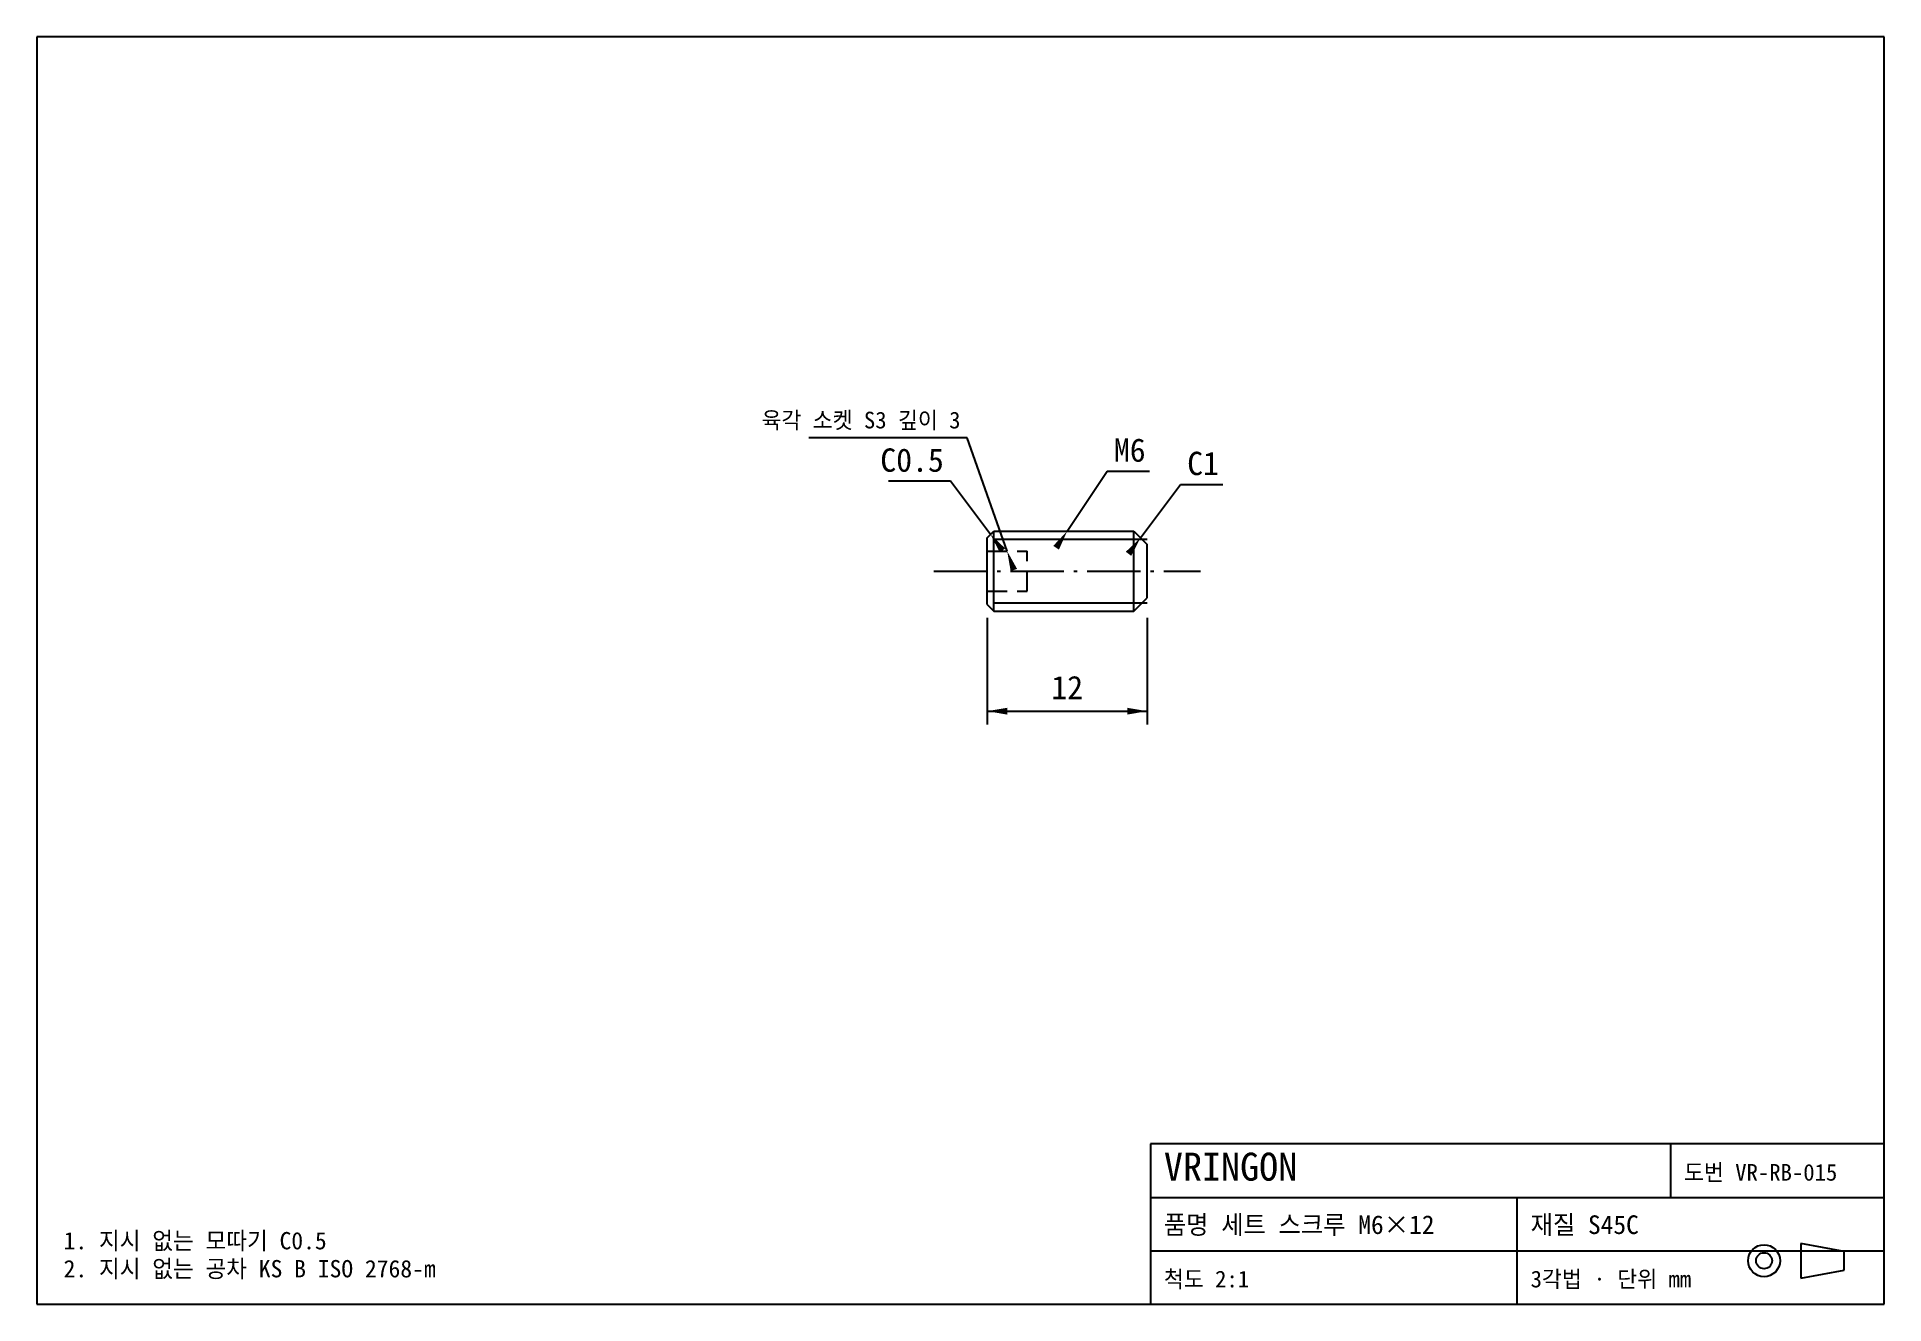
# Model space of a CAD drawing. Header units: millimetres. Extents: x 10 to 287, y 10 to 200.
import ezdxf
from ezdxf.enums import TextEntityAlignment as Align

# ---------------------------------------------------------------- set-up
doc = ezdxf.new("R2010")
doc.units = ezdxf.units.MM
doc.linetypes.add('CENTER', pattern=[11.5, 8, -1.5, 0.5, -1.5])
doc.linetypes.add('DASHED', pattern=[4.5, 3, -1.5])
for name, color, linetype in [('CENTER', 1, 'CENTER'), ('DIM', 3, 'CONTINUOUS'), ('FRAME', 7, 'CONTINUOUS'), ('HIDDEN', 8, 'DASHED'), ('OUTLINE', 7, 'CONTINUOUS'), ('TEXT', 7, 'CONTINUOUS'), ('THIN', 7, 'CONTINUOUS')]:
    doc.layers.add(name, color=color, linetype=linetype)

msp = doc.modelspace()

# ---------------------------------------------------------------- linework, layer by layer
at = {"layer": 'CENTER'}
msp.add_line((144.5, 119.9), (184.5, 119.9), dxfattribs=at)
at = {"layer": 'DIM'}
for p, q in [((149.5, 139.9), (125.75, 139.9)), ((155.5, 122.9), (149.5, 139.9)), ((147, 133.4), (137.72, 133.4)), ((153, 125.4), (147, 133.4)), ((164.5, 125.9), (170.5, 134.9)), ((170.5, 134.9), (176.84, 134.9)), ((175.5, 124.9), (181.5, 132.9)), ((181.5, 132.9), (187.84, 132.9)), ((152.5, 112.9), (152.5, 96.9)), ((176.5, 112.9), (176.5, 96.9)), ((152.5, 98.9), (176.5, 98.9))]:
    msp.add_line(p, q, dxfattribs=at)
for points in [[(153, 125.4), (155.208, 123.306), (154.392, 122.694)], [(164.5, 125.9), (163.26, 123.121), (162.412, 123.687)], [(175.5, 124.9), (174.108, 122.194), (173.292, 122.806)], [(155.5, 122.9), (156.979, 120.241), (156.018, 119.901)], [(152.5, 98.9), (155.5, 99.41), (155.5, 98.39)], [(176.5, 98.9), (173.5, 98.39), (173.5, 99.41)]]:
    msp.add_solid(points, dxfattribs=at)
at = {"layer": 'FRAME'}
for p, q in [((287, 200), (10, 200)), ((10, 200), (10, 10)), ((287, 10), (287, 200)), ((287, 34), (177, 34)), ((177, 34), (177, 10)), ((255, 26), (255, 34)), ((287, 10), (287, 34)), ((177, 26), (287, 26)), ((232, 10), (232, 26)), ((177, 18), (287, 18)), ((281, 17.9), (274.5, 19.1)), ((274.5, 19.1), (274.5, 13.9)), ((281, 15.1), (281, 17.9)), ((274.5, 13.9), (281, 15.1)), ((10, 10), (287, 10)), ((177, 10), (287, 10))]:
    msp.add_line(p, q, dxfattribs=at)
for radius in [2.4, 1.2]:
    msp.add_circle((269, 16.5), radius, dxfattribs=at)
at = {"layer": 'HIDDEN'}
for p, q in [((152.5, 122.9), (158.5, 122.9)), ((158.5, 116.9), (158.5, 122.9)), ((152.5, 116.9), (158.5, 116.9))]:
    msp.add_line(p, q, dxfattribs=at)
at = {"layer": 'OUTLINE'}
for p, q in [((152.5, 124.9), (153.5, 125.9)), ((152.5, 114.9), (152.5, 124.9)), ((153.5, 125.9), (174.5, 125.9)), ((153.5, 113.9), (153.5, 125.9)), ((174.5, 125.9), (176.5, 123.9)), ((174.5, 113.9), (174.5, 125.9)), ((174.5, 113.9), (174.5, 125.9)), ((176.5, 115.9), (176.5, 123.9)), ((152.5, 114.9), (153.5, 113.9)), ((153.5, 113.9), (174.5, 113.9)), ((174.5, 113.9), (176.5, 115.9))]:
    msp.add_line(p, q, dxfattribs=at)
at = {"layer": 'THIN'}
for p, q in [((153.5, 124.673), (176.5, 124.673)), ((153.5, 115.127), (176.5, 115.127))]:
    msp.add_line(p, q, dxfattribs=at)

# ---------------------------------------------------------------- texts
at = {"layer": 'TEXT'}
for s, height, p in [('육각 소켓 S3 깊이 3', 2.5, (148.5, 141.3)), ('C0.5', 3.5, (146, 134.8))]:
    msp.add_text(s, height=height, dxfattribs=at).set_placement(p, align=Align.RIGHT)
for s, height, p in [('M6', 3.5, (171.5, 136.3)), ('C1', 3.5, (182.5, 134.3)), ('VRINGON', 4.2, (179, 28.5)), ('도번 VR-RB-015', 2.5, (257, 28.5)), ('품명 세트 스크루 M6×12', 2.8, (179, 20.5)), ('재질 S45C', 2.8, (234, 20.5)), ('1. 지시 없는 모따기 C0.5', 2.6, (14, 18.2)), ('2. 지시 없는 공차 KS B ISO 2768-m', 2.6, (14, 14)), ('척도 2:1', 2.5, (179, 12.5)), ('3각법 · 단위 mm', 2.5, (234, 12.5))]:
    msp.add_text(s, height=height, dxfattribs=at).set_placement(p)
msp.add_text('12', height=3.5, dxfattribs=at).set_placement((164.5, 100.7), align=Align.CENTER)

doc.saveas('drawing.dxf')
